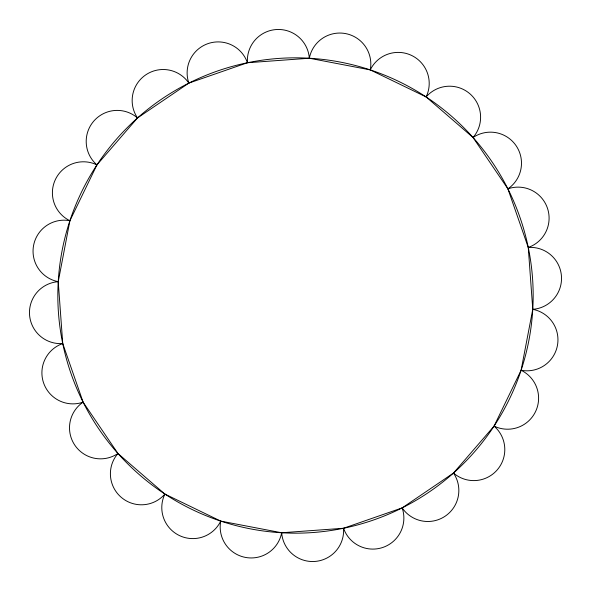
<?xml version="1.0" encoding="UTF-8"?>
<svg xmlns="http://www.w3.org/2000/svg" width="591" height="591" viewBox="0 0 591 591"><rect width="100%" height="100%" fill="white"/><g stroke="black" fill="none" stroke-linecap="round" stroke-linejoin="round"><path stroke-width="0.89" d="M69.901 220.731L58.236 281.671L62.742 343.548L83.109 402.153L117.949 453.489L164.889 494.061L220.731 521.099L281.671 532.764L343.548 528.258L402.153 507.891L453.489 473.051L494.061 426.111L521.099 370.269L532.764 309.329L528.258 247.452L507.891 188.847L473.051 137.511L426.111 96.939L370.269 69.901L309.329 58.236L247.452 62.742L188.847 83.109L137.511 117.949L96.939 164.889L69.901 220.731A31.02 31.02 0 0 0 33.598 245.368A31.02 31.02 0 0 0 58.236 281.671A31.02 31.02 0 0 0 29.55 314.863A31.02 31.02 0 0 0 62.742 343.548A31.02 31.02 0 0 0 43.623 383.034A31.02 31.02 0 0 0 83.109 402.153A31.02 31.02 0 0 0 74.858 445.237A31.02 31.02 0 0 0 117.949 453.489A31.02 31.02 0 0 0 121.133 497.245A31.02 31.02 0 0 0 164.889 494.061A237.663 237.663 0 0 0 532.764 309.329A31.02 31.02 0 0 0 561.45 276.137A31.02 31.02 0 0 0 528.258 247.452A31.02 31.02 0 0 0 547.377 207.966A31.02 31.02 0 0 0 507.891 188.847A31.02 31.02 0 0 0 516.142 145.763A31.02 31.02 0 0 0 473.051 137.511A31.02 31.02 0 0 0 469.867 93.755A31.02 31.02 0 0 0 426.111 96.939A31.02 31.02 0 0 0 411.713 55.502A31.02 31.02 0 0 0 370.269 69.901A31.02 31.02 0 0 0 345.632 33.598A31.02 31.02 0 0 0 309.329 58.236A31.02 31.02 0 0 0 276.137 29.55A31.02 31.02 0 0 0 247.452 62.742A31.02 31.02 0 0 0 207.966 43.623A31.02 31.02 0 0 0 188.847 83.109A237.663 237.663 0 0 0 164.889 494.061A31.02 31.02 0 0 0 179.287 535.498A31.02 31.02 0 0 0 220.731 521.099A31.02 31.02 0 0 0 245.368 557.402A31.02 31.02 0 0 0 281.671 532.764A31.02 31.02 0 0 0 314.863 561.45A31.02 31.02 0 0 0 343.548 528.258A31.02 31.02 0 0 0 383.034 547.377A31.02 31.02 0 0 0 402.153 507.891A31.02 31.02 0 0 0 445.237 516.142A31.02 31.02 0 0 0 453.489 473.051A31.02 31.02 0 0 0 497.245 469.867A31.02 31.02 0 0 0 494.061 426.111A31.02 31.02 0 0 0 535.498 411.713A31.02 31.02 0 0 0 521.099 370.269A31.02 31.02 0 0 0 557.402 345.632A31.02 31.02 0 0 0 532.764 309.329A237.663 237.663 0 0 0 188.847 83.109A31.02 31.02 0 0 0 145.763 74.858A31.02 31.02 0 0 0 137.511 117.949A31.02 31.02 0 0 0 93.755 121.133A31.02 31.02 0 0 0 96.939 164.889A31.02 31.02 0 0 0 55.502 179.287A31.02 31.02 0 0 0 69.901 220.731"/></g></svg>
